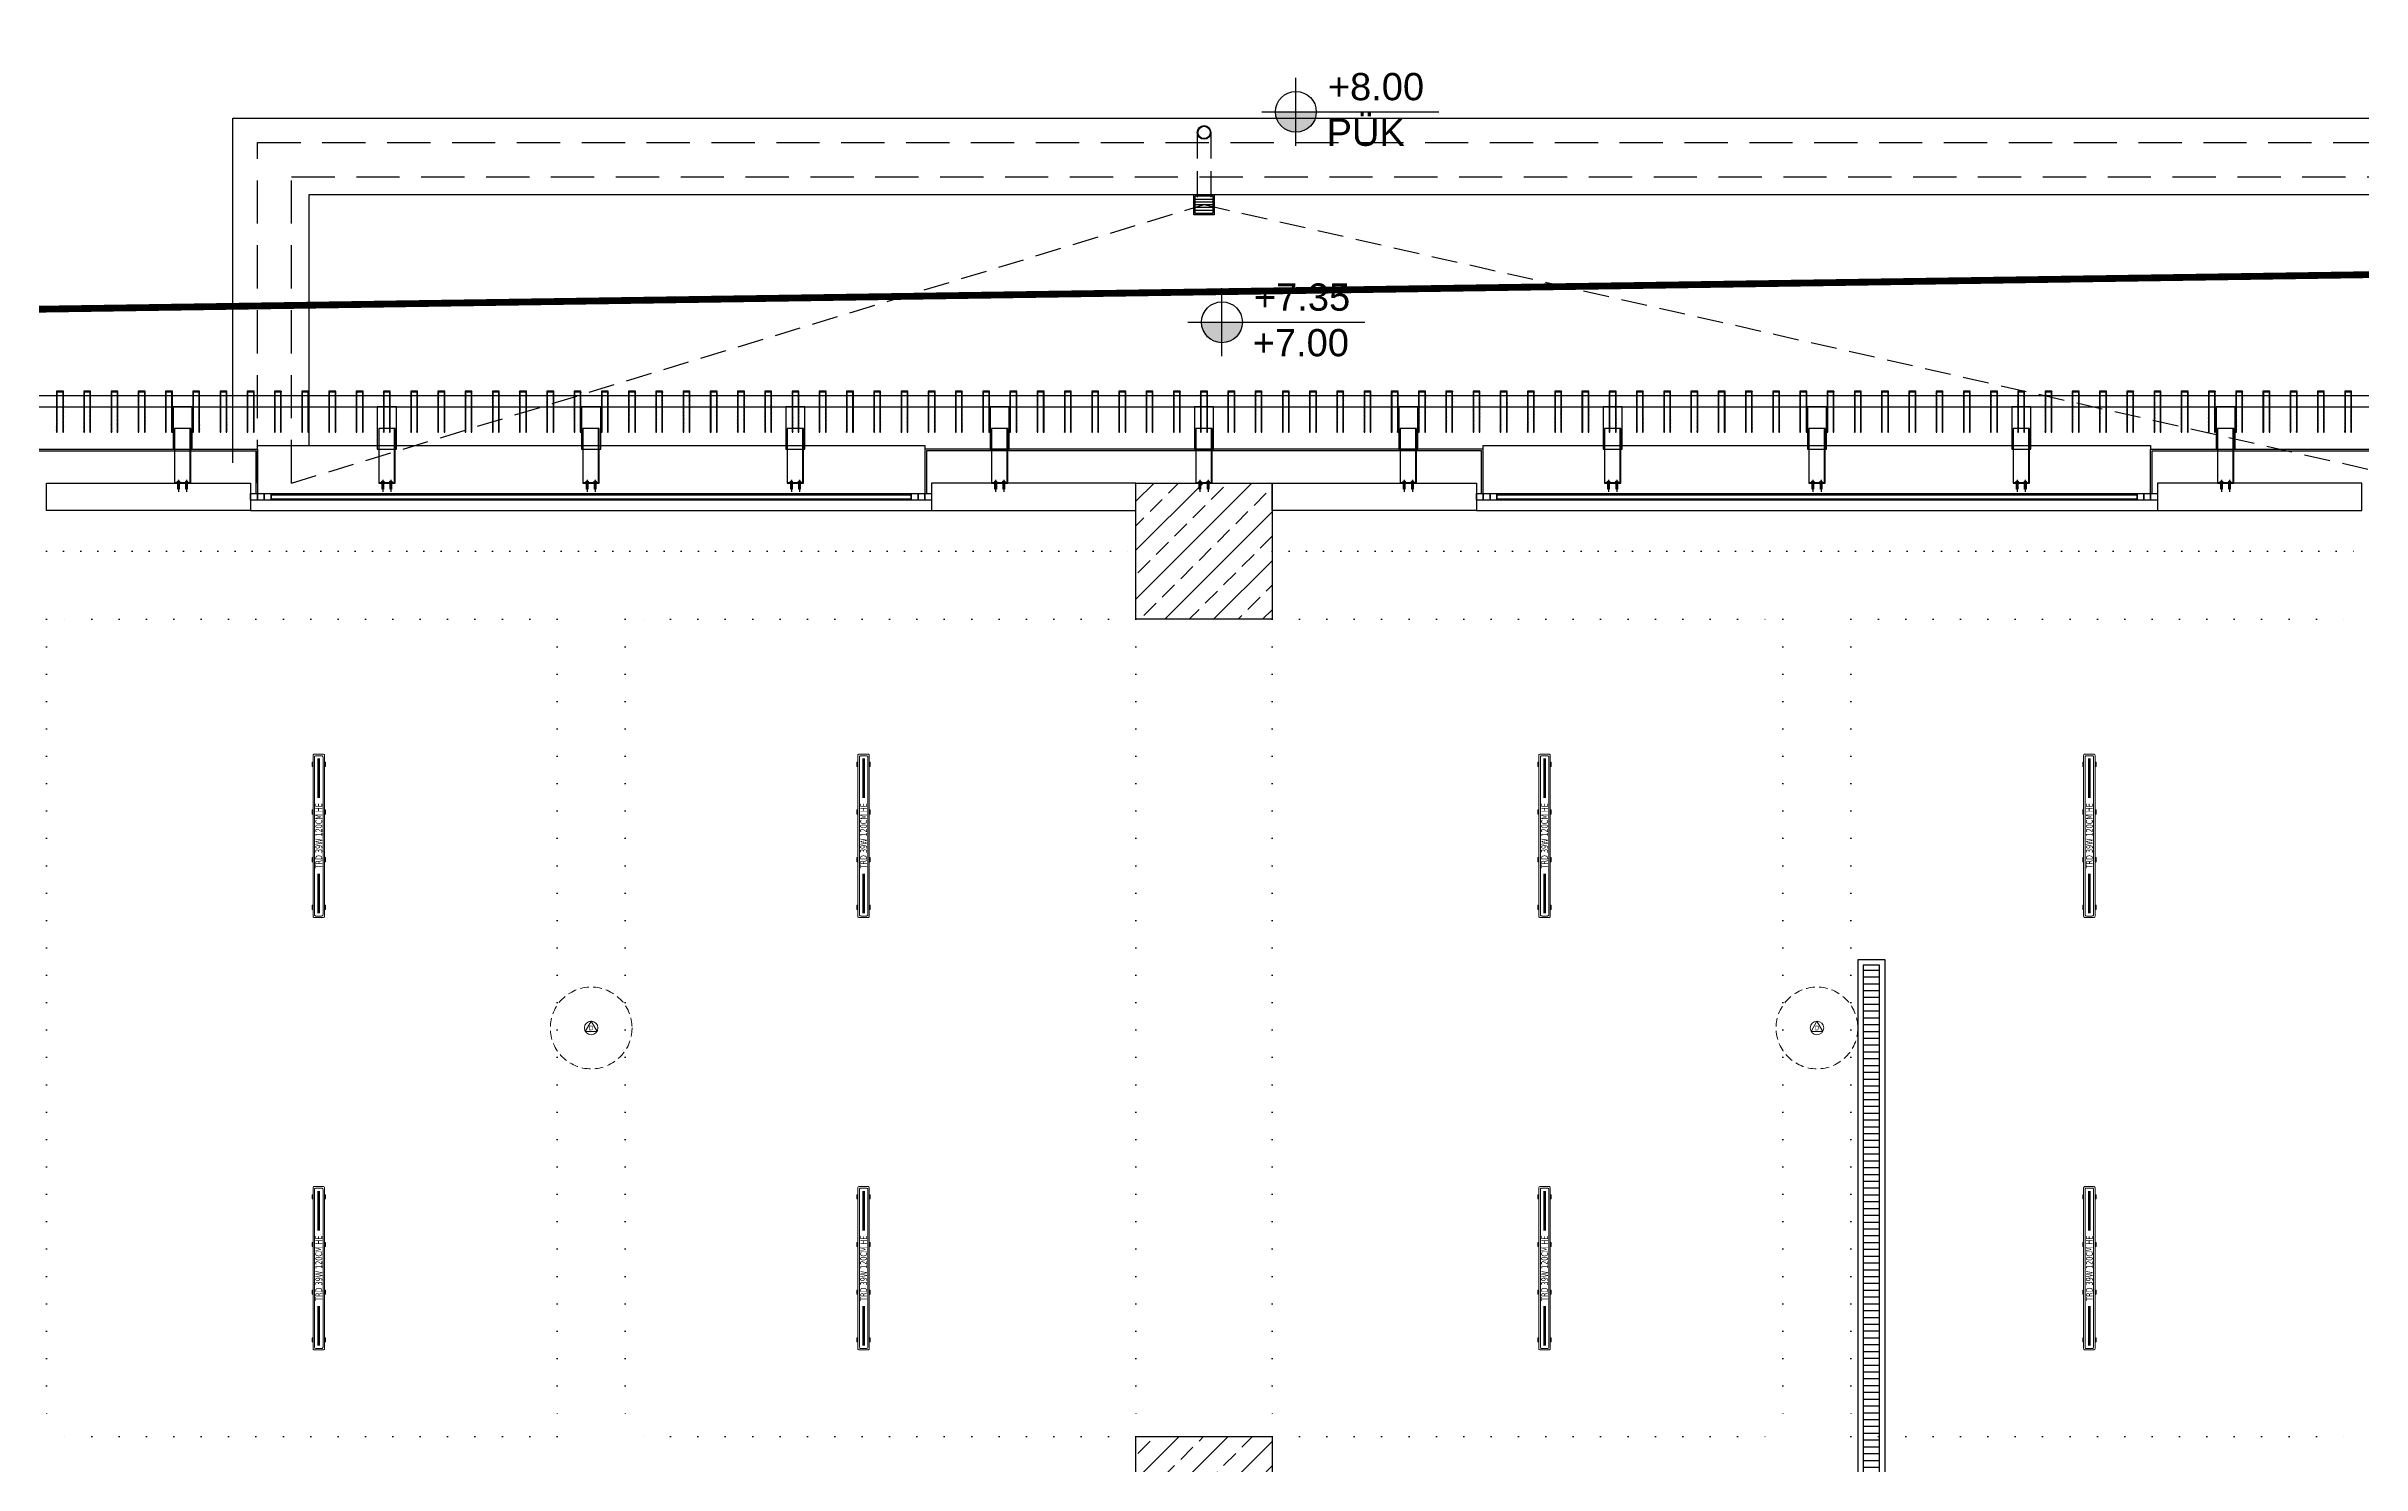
# Model space of a CAD drawing. Header units: centimetres. Extents: x 405564 to 502064, y 46284 to 60634.
# Drawn here: x 451350 to 453050, y 56112 to 57153 of the extents above; entities that cross this region are included whole.
import ezdxf
from ezdxf import colors
from ezdxf.entities.mleader import LeaderData, LeaderLine
from ezdxf.enums import TextEntityAlignment as Align
from ezdxf.math import Vec2, Vec3
from ezdxf.xclip import XClip

# ---------------------------------------------------------------- set-up
doc = ezdxf.new("R2010")
doc.units = ezdxf.units.CM
doc.header["$XCLIPFRAME"] = 0
for name, pattern in [('( Hidden )', [0.375, 0.25, -0.125]), ('ACAD_ISO07W100', [3, 0, -3]), ('BORDER', [1.75, 0.5, -0.25, 0.5, -0.25, 0, -0.25]), ('DASHDOT', [25.4, 12.7, -6.35, 0, -6.35]), ('DOT', [0.25, 0, -0.25]), ('HIDDEN', [9.525, 6.35, -3.175])]:
    doc.linetypes.add(name, pattern=pattern)
doc.layers.get('0').update_dxf_attribs({"color": 8, "lineweight": 9})
for name, color, linetype, lineweight in [('---___EB_draft00_parselsiniri', 8, 'BORDER', 9), ('0-KRCN-AYDINLATMA-130426', 8, 'Continuous', 9), ('0-KRCN-MİMARİ-220526', 8, 'Continuous', 9), ('OL_Ic', 8, 'Continuous', 9)]:
    doc.layers.add(name, color=color, linetype=linetype, lineweight=lineweight)
for name, color, linetype in [('AS_DOS_TERAS_UST', 8, 'ACAD_ISO07W100'), ('AS_DUV', 8, 'Continuous'), ('AS_DUV_CIMENTO ESASLI PANEL CEPHE KAPLAMASI', 8, 'Continuous'), ('AS_DUV_GAZBETON', 8, 'Continuous'), ('AS_GOR', 8, 'Continuous'), ('AS_KAPI_SAC', 8, 'Continuous'), ('AS_PRFL_CELIK', 8, 'Continuous'), ('AS_PYZ_BINA', 8, 'Continuous'), ('AS_SMB_KOT', 8, 'Continuous'), ('AS_TA_BETONARME', 5, 'Continuous'), ('AS_TA_HIDDEN', 8, 'HIDDEN'), ('AS_TA_TARAMA', 8, 'Continuous'), ('AS_TES_SUZGEC', 171, 'Continuous')]:
    doc.layers.add(name, color=color, linetype=linetype)
doc.styles.add('2', font='arial.ttf', dxfattribs={"width": 0.9, "height": 200})
doc.styles.add('_yazı-50', font='arial.ttf')
doc.styles.add('Normal_ITL', font='swissi.ttf')
doc.styles.add('TAHOMA', font='tahoma.ttf')
pattern_1 = [(225, (17560.68, -7819.299), (17.96051, -17.96051), []), (225, (17542.72, -7819.299), (17.96051, -17.96051), [12.7, -6.35])]

# ---------------------------------------------------------------- blocks, each defined once
blk = doc.blocks.new('KD')
at = {"layer": '0-KRCN-AYDINLATMA-130426'}
for p, q in [((0, 5), (-4.3, -2.5)), ((4.3, -2.5), (0, 5)), ((4.3, -2.5), (-4.3, -2.5))]:
    blk.add_line(p, q, dxfattribs=at)
at = {"layer": '0-KRCN-AYDINLATMA-130426', "linetype": 'HIDDEN'}
blk.add_circle((0, 0), 30, dxfattribs=at)
at = {"layer": '0-KRCN-AYDINLATMA-130426'}
blk.add_circle((0, 0), 5, dxfattribs=at)
at = {"layer": '0-KRCN-AYDINLATMA-130426', "style": '2'}
blk.add_text('D', height=3.36, dxfattribs=at).set_placement((0, 0), align=Align.MIDDLE_CENTER)
blk = doc.blocks.new('TRD 39W 120CM ELP')
at = {"layer": '0-KRCN-AYDINLATMA-130426'}
h = blk.add_hatch(color=256, dxfattribs=at)
h.dxf.hatch_style = 1
h.paths.add_polyline_path([(-54.3, 4.2), (-51.2, 4.2), (-51.2, 4.9), (-54.3, 4.9)])
h = blk.add_hatch(color=256, dxfattribs=at)
h.dxf.hatch_style = 1
h.paths.add_polyline_path([(-19.3, 4.2), (-16.2, 4.2), (-16.2, 4.9), (-19.3, 4.9)])
h = blk.add_hatch(color=256, dxfattribs=at)
h.dxf.hatch_style = 1
h.paths.add_polyline_path([(15.7, 4.2), (18.8, 4.2), (18.8, 4.9), (15.7, 4.9)])
h = blk.add_hatch(color=256, dxfattribs=at)
h.dxf.hatch_style = 1
h.paths.add_polyline_path([(50.7, 4.2), (53.8, 4.2), (53.8, 4.9), (50.7, 4.9)])
h = blk.add_hatch(color=256, dxfattribs=at)
h.dxf.hatch_style = 1
h.paths.add_polyline_path([(-54.3, -4.2), (-51.2, -4.2), (-51.2, -4.9), (-54.3, -4.9)])
h = blk.add_hatch(color=256, dxfattribs=at)
h.dxf.hatch_style = 1
h.paths.add_polyline_path([(-19.3, -4.2), (-16.2, -4.2), (-16.2, -4.9), (-19.3, -4.9)])
h = blk.add_hatch(color=256, dxfattribs=at)
h.dxf.hatch_style = 1
h.paths.add_polyline_path([(15.7, -4.2), (18.8, -4.2), (18.8, -4.9), (15.7, -4.9)])
h = blk.add_hatch(color=256, dxfattribs=at)
h.dxf.hatch_style = 1
h.paths.add_polyline_path([(50.7, -4.2), (53.8, -4.2), (53.8, -4.9), (50.7, -4.9)])
for points in [[(-59.2, 4.2), (58.8, 4.2, -0.414214), (59.8, 3.2), (59.8, -3.2, -0.414214), (58.8, -4.2), (-59.2, -4.2, -0.414214), (-60.2, -3.2), (-60.2, 3.2, -0.414214)], [(-58.1, 3.1), (57.6, 3.1, -0.414214), (58.6, 2.1), (58.6, -2.1, -0.414214), (57.6, -3.1), (-58.1, -3.1, -0.414214), (-59.1, -2.1), (-59.1, 2.1, -0.414214)]]:
    blk.add_lwpolyline(points, format="xyb", close=True, dxfattribs=at)
at = {"layer": '0-KRCN-AYDINLATMA-130426', "const_width": 2, "elevation": 1}
for points in [[(-57.1, 0), (-28, 0)], [(27.5, 0), (56.6, 0)]]:
    blk.add_lwpolyline(points, dxfattribs=at)
at = {"layer": '0-KRCN-AYDINLATMA-130426'}
for points in [[(-54.3, 4.2), (-51.2, 4.2), (-51.2, 4.9), (-54.3, 4.9)], [(-19.3, 4.2), (-16.2, 4.2), (-16.2, 4.9), (-19.3, 4.9)], [(15.7, 4.2), (18.8, 4.2), (18.8, 4.9), (15.7, 4.9)], [(50.7, 4.2), (53.8, 4.2), (53.8, 4.9), (50.7, 4.9)], [(-54.3, -4.2), (-51.2, -4.2), (-51.2, -4.9), (-54.3, -4.9)], [(-19.3, -4.2), (-16.2, -4.2), (-16.2, -4.9), (-19.3, -4.9)], [(15.7, -4.2), (18.8, -4.2), (18.8, -4.9), (15.7, -4.9)], [(50.7, -4.2), (53.8, -4.2), (53.8, -4.9), (50.7, -4.9)]]:
    blk.add_lwpolyline(points, close=True, dxfattribs=at)
at = {"layer": '0-KRCN-AYDINLATMA-130426', "ltscale": 60, "style": 'TAHOMA', "width": 0.8}
blk.add_text('TRD 39W 120CM HE', height=5, dxfattribs=at).set_placement((-0.2, 0), align=Align.MIDDLE_CENTER)
blk = doc.blocks.new('G$C27E741DA')
at = {"layer": '0-KRCN-AYDINLATMA-130426', "rotation": 90}
for p in [(13485.7, 9439.8), (13885.7, 9439.8), (14385.7, 9439.8), (14785.7, 9439.8), (13485.7, 9122.3), (13885.7, 9122.3), (14385.7, 9122.3), (14785.7, 9122.3)]:
    blk.add_blockref('TRD 39W 120CM ELP', p, dxfattribs=at)
at = {"layer": '0-KRCN-AYDINLATMA-130426'}
for p in [(13685.7, 9298.5), (14585.7, 9298.5)]:
    blk.add_blockref('KD', p, dxfattribs=at)
blk = doc.blocks.new('OPK-site-surrounding-R01')
at = {"layer": '---___EB_draft00_parselsiniri', "linetype": 'DASHDOT', "ltscale": 5, "const_width": 5, "flags": 128}
blk.add_lwpolyline([(-303.7, 52.5), (22545.3, 391.1), (23723.4, -711), (24047.6, -4450), (-299.9, -4450)], close=True, dxfattribs=at)
blk = doc.blocks.new('catı yagmur inis tip')
at = {"linetype": 'ByBlock'}
for radius in [5, 4.5]:
    blk.add_circle((0, 0), radius, dxfattribs=at)
blk = doc.blocks.new('catı suzgec tip')
for p, q in [((-6.5, 6.5), (6.5, 6.5)), ((-6.5, -6.5), (-6.5, 6.5)), ((-6.5, 4), (6.5, 4)), ((-6.5, 2), (6.5, 2)), ((-6.5, 0), (6.5, 0)), ((6.5, 6.5), (6.5, -6.5)), ((-6.5, -2), (6.5, -2)), ((-6.5, -4), (6.5, -4)), ((6.5, -6.5), (-6.5, -6.5))]:
    blk.add_line(p, q)
blk.add_lwpolyline([(-7.5, 7.5), (7.5, 7.5), (7.5, -7.5), (-7.5, -7.5)], close=True)
blk = doc.blocks.new('kot01')
at = {"layer": 'AS_SMB_KOT'}
h = blk.add_hatch(color=8, dxfattribs=at)
edge = h.paths.add_edge_path()
edge.add_arc((0, 0), 0.3, 180, 360)
edge.add_line((0.3, 0), (-0.3, 0))
for p, q in [((0, -0.5), (0, 0.5)), ((-0.5, 0), (2.1, 0))]:
    blk.add_line(p, q, dxfattribs=at)
blk.add_circle((0, 0), 0.3, dxfattribs=at)
at = {"layer": 'AS_SMB_KOT', "style": '_yazı-50'}
for tag, p in [('INCE', (0.434, 0.1)), ('KABA', (0.434, -0.5))]:
    blk.add_attdef(tag, p, '', height=0.4, dxfattribs=at)
blk = doc.blocks.new('MEKANIK TEKNIK HACIM IZGARA YERLESIMI 1.KAT')
h = blk.add_hatch()
h.set_pattern_fill('LINE', color=256, scale=40, angle=180, style=0)
h.set_pattern_definition([(180, (9442.8737, -1979.9714), (-2e-15, -5), [])])
h.paths.add_polyline_path([(9534, -1144.2), (9546, -1144.2), (9546, -354), (9534, -354)])
blk.add_lwpolyline([(9530, -350), (9530, -1150), (9550, -1150), (9550, -350), (9530, -350)])
blk.add_lwpolyline([(9534, -354), (9534, -1144.2), (9546, -1144.2), (9546, -354)], close=True)
blk = doc.blocks.new('celik dikey profil 8x14')
at = {"layer": 'AS_PRFL_CELIK', "transparency": 33554687}
h = blk.add_hatch(dxfattribs=at)
h.set_pattern_fill('STEEL', color=256, scale=0.1, angle=-90)
h.set_pattern_definition([(315, (-91390.32118, 487457.80356), (0.22450640303, 0.22450640303), []), (315, (-91390.16243, 487457.80356), (0.22450640303, 0.22450640303), [])])
h.paths.add_polyline_path([(2, -26.5), (2.5, -26.5), (2.5, 3.5), (-2.5, 3.5), (-2.5, -26.5), (-2, -26.5), (-2, 3), (2, 3)])
at = {"layer": 'AS_PRFL_CELIK'}
blk.add_lwpolyline([(2, -26.5), (2.5, -26.5), (2.5, 3.5), (-2.5, 3.5), (-2.5, -26.5), (-2, -26.5), (-2, 3), (2, 3)], close=True, dxfattribs=at)
blk = doc.blocks.new('celik yatay tasiyici')
at = {"layer": 'AS_PRFL_CELIK'}
blk.add_line((-6, 0.5), (6, 0.5), dxfattribs=at)
for points in [[(7, 56), (-7, 56), (-7, 25), (7, 25)], [(-6, 0), (6, 0), (6, 40), (-6, 40)], [(-2, 0.5), (-4, 0.5), (-4, 0.7), (-2, 0.7)], [(-2.3, 0.7), (-3.7, 0.7), (-3.7, 1.5), (-2.3, 1.5)], [(-2.5, 0.5), (-2.5, -4.5), (-3.5, -4.5), (-3.5, 0.5)], [(4, 0.5), (2, 0.5), (2, 0.7), (4, 0.7)], [(3.7, 0.7), (2.3, 0.7), (2.3, 1.5), (3.7, 1.5)], [(3.5, 0.5), (3.5, -4.5), (2.5, -4.5), (2.5, 0.5)]]:
    blk.add_lwpolyline(points, close=True, dxfattribs=at)
blk.add_lwpolyline([(5.5, 0.5), (5.5, 40)], dxfattribs=at)
at = {"layer": 'AS_PRFL_CELIK', "linetype": '( Hidden )'}
for points in [[(-3, 2.5), (-3, -6.5)], [(3, 2.5), (3, -6.5)]]:
    blk.add_lwpolyline(points, dxfattribs=at)
blk = doc.blocks.new('celik cephe sistem plan')
at = {"layer": 'AS_PRFL_CELIK'}
blk.add_lwpolyline([(-20, 64), (-20, 56), (3620, 56), (3620, 64)], close=True, dxfattribs=at)
for name, p in [('celik dikey profil 8x14', (60, 64)), ('celik dikey profil 8x14', (80, 64)), ('celik dikey profil 8x14', (100, 64)), ('celik dikey profil 8x14', (120, 64)), ('celik dikey profil 8x14', (140, 64)), ('celik yatay tasiyici', (150, 0)), ('celik dikey profil 8x14', (160, 64)), ('celik dikey profil 8x14', (180, 64)), ('celik dikey profil 8x14', (200, 64)), ('celik dikey profil 8x14', (220, 64)), ('celik dikey profil 8x14', (240, 64)), ('celik dikey profil 8x14', (260, 64)), ('celik dikey profil 8x14', (280, 64)), ('celik yatay tasiyici', (300, 0)), ('celik dikey profil 8x14', (300, 64)), ('celik dikey profil 8x14', (320, 64)), ('celik dikey profil 8x14', (340, 64)), ('celik dikey profil 8x14', (360, 64)), ('celik dikey profil 8x14', (380, 64)), ('celik dikey profil 8x14', (400, 64)), ('celik dikey profil 8x14', (420, 64)), ('celik dikey profil 8x14', (440, 64)), ('celik yatay tasiyici', (450, 0)), ('celik dikey profil 8x14', (460, 64)), ('celik dikey profil 8x14', (480, 64)), ('celik dikey profil 8x14', (500, 64)), ('celik dikey profil 8x14', (520, 64)), ('celik dikey profil 8x14', (540, 64)), ('celik dikey profil 8x14', (560, 64)), ('celik dikey profil 8x14', (580, 64)), ('celik yatay tasiyici', (600, 0)), ('celik dikey profil 8x14', (600, 64)), ('celik dikey profil 8x14', (620, 64)), ('celik dikey profil 8x14', (640, 64)), ('celik dikey profil 8x14', (660, 64)), ('celik dikey profil 8x14', (680, 64)), ('celik dikey profil 8x14', (700, 64)), ('celik dikey profil 8x14', (720, 64)), ('celik dikey profil 8x14', (740, 64)), ('celik yatay tasiyici', (750, 0)), ('celik dikey profil 8x14', (760, 64)), ('celik dikey profil 8x14', (780, 64)), ('celik dikey profil 8x14', (800, 64)), ('celik dikey profil 8x14', (820, 64)), ('celik dikey profil 8x14', (840, 64)), ('celik dikey profil 8x14', (860, 64)), ('celik dikey profil 8x14', (880, 64)), ('celik yatay tasiyici', (900, 0)), ('celik dikey profil 8x14', (900, 64)), ('celik dikey profil 8x14', (920, 64)), ('celik dikey profil 8x14', (940, 64)), ('celik dikey profil 8x14', (960, 64)), ('celik dikey profil 8x14', (980, 64)), ('celik dikey profil 8x14', (1000, 64)), ('celik dikey profil 8x14', (1020, 64)), ('celik dikey profil 8x14', (1040, 64)), ('celik yatay tasiyici', (1050, 0)), ('celik dikey profil 8x14', (1060, 64)), ('celik dikey profil 8x14', (1080, 64)), ('celik dikey profil 8x14', (1100, 64)), ('celik dikey profil 8x14', (1120, 64)), ('celik dikey profil 8x14', (1140, 64)), ('celik dikey profil 8x14', (1160, 64)), ('celik dikey profil 8x14', (1180, 64)), ('celik yatay tasiyici', (1200, 0)), ('celik dikey profil 8x14', (1200, 64)), ('celik dikey profil 8x14', (1220, 64)), ('celik dikey profil 8x14', (1240, 64)), ('celik dikey profil 8x14', (1260, 64)), ('celik dikey profil 8x14', (1280, 64)), ('celik dikey profil 8x14', (1300, 64)), ('celik dikey profil 8x14', (1320, 64)), ('celik dikey profil 8x14', (1340, 64)), ('celik yatay tasiyici', (1350, 0)), ('celik dikey profil 8x14', (1360, 64)), ('celik dikey profil 8x14', (1380, 64)), ('celik dikey profil 8x14', (1400, 64)), ('celik dikey profil 8x14', (1420, 64)), ('celik dikey profil 8x14', (1440, 64)), ('celik dikey profil 8x14', (1460, 64)), ('celik dikey profil 8x14', (1480, 64)), ('celik yatay tasiyici', (1500, 0)), ('celik dikey profil 8x14', (1500, 64)), ('celik dikey profil 8x14', (1520, 64)), ('celik dikey profil 8x14', (1540, 64)), ('celik dikey profil 8x14', (1560, 64)), ('celik dikey profil 8x14', (1580, 64)), ('celik dikey profil 8x14', (1600, 64)), ('celik dikey profil 8x14', (1620, 64)), ('celik dikey profil 8x14', (1640, 64)), ('celik yatay tasiyici', (1650, 0)), ('celik dikey profil 8x14', (1660, 64)), ('celik dikey profil 8x14', (1680, 64)), ('celik dikey profil 8x14', (1700, 64)), ('celik dikey profil 8x14', (1720, 64)), ('celik dikey profil 8x14', (1740, 64))]:
    blk.add_blockref(name, p, dxfattribs=at)
blk = doc.blocks.new('menfez 500x90')
for p, q in [((15, 1.5), (485, 1.5)), ((15, -1.5), (485, -1.5))]:
    blk.add_line(p, q)
for points in [[(5, 35), (5, 37.5), (495, 37.5), (495, 35)], [(0, -10), (500, -10)]]:
    blk.add_lwpolyline(points)
for points in [[(5, 2.5), (5, -2.5), (0, -2.5), (0, 2.5)], [(10, 2.5), (10, -2.5), (5, -2.5), (5, 2.5)], [(15, 2.5), (15, -2.5), (10, -2.5), (10, 2.5)], [(485, 2.5), (485, -2.5), (15, -2.5), (15, 2.5)], [(490, 2.5), (490, -2.5), (485, -2.5), (485, 2.5)], [(495, 2.5), (495, -2.5), (490, -2.5), (490, 2.5)], [(500, 2.5), (500, -2.5), (495, -2.5), (495, 2.5)]]:
    blk.add_lwpolyline(points, close=True)
blk = doc.blocks.new('A$Ca63a641c')
at = {"layer": 'AS_PYZ_BINA'}
ml = blk.add_multileader_mtext('Standard', dxfattribs=at)
ml.set_content('EST boyalı panel çit ve panel çit kapı (AS 51.101)', color=256, style='Normal_ITL')
ml.set_leader_properties()
ml.build(insert=Vec2(0, 0))
ml.multileader.update_dxf_attribs({"dogleg_length": 0.379, "arrow_head_size": 17, "scale": 75})
ctx = ml.context
ctx.base_point, ctx.scale, ctx.char_height, ctx.arrow_head_size, ctx.landing_gap_size, ctx.plane_origin = Vec3(140.5, 464.3), 75, 20, 17, 14.2, Vec3(92.5, 620.1)
notes = []
notes.append((ctx, [(0, (1, 1, 0), (112.1, 464.3), (1, 0), 28.4, [(0, [(68.5, 410)], 0, [])])]))
ctx.mtext.insert, ctx.mtext.width, ctx.mtext.flow_direction = Vec3(154.7, 477.5), 604.563, 5
for ctx, leaders in notes:
    for number, flags, end, landing, length, lines in leaders:
        leader = LeaderData()
        leader.index, (leader.has_last_leader_line, leader.has_dogleg_vector, leader.attachment_direction) = number, flags
        leader.last_leader_point, leader.dogleg_vector, leader.dogleg_length = Vec3(end), Vec3(landing), length
        for number, points, colour, breaks in lines:
            line = LeaderLine()
            line.index, line.vertices, line.color, line.breaks = number, Vec3.list(points), colors.encode_raw_color(colour), breaks
            leader.lines.append(line)
        ctx.leaders.append(leader)
blk = doc.blocks.new('A$C85dec720')
at = {"layer": 'OL_Ic'}
blk.add_blockref('A$Ca63a641c', (5315.08, 5344.25, 28.4), dxfattribs=at)
blk = doc.blocks.new('A$C6A10300A')
at = {"layer": 'AS_TA_TARAMA'}
h = blk.add_hatch(dxfattribs=at)
h.set_pattern_fill('ANSI33', color=256, scale=4, angle=180)
h.set_pattern_definition(pattern_1)
h.paths.add_polyline_path([(14085.68, -3801.45), (14185.68, -3801.45), (14185.68, -3901.45), (14085.68, -3901.45)])
h = blk.add_hatch(dxfattribs=at)
h.set_pattern_fill('ANSI33', color=256, scale=4, angle=180)
h.set_pattern_definition(pattern_1)
h.paths.add_polyline_path([(14085.68, -4501.45), (14185.68, -4501.45), (14185.68, -4601.45), (14085.68, -4601.45)])
at = {"layer": 'AS_DOS_TERAS_UST', "linetype": 'DOT', "ltscale": 80}
for p, q in [((13285.68, -3901.45), (13285.68, -4501.45)), ((13660.68, -3901.45), (13285.68, -3901.45)), ((13660.68, -3901.45), (13660.68, -4501.45)), ((13710.68, -3901.45), (13710.68, -4501.45)), ((14085.68, -3901.45), (13710.68, -3901.45)), ((14085.68, -3901.45), (14085.68, -4501.45)), ((14185.68, -3901.45), (14560.68, -3901.45)), ((14185.68, -3901.45), (14185.68, -4501.45)), ((14560.68, -3901.45), (14560.68, -4501.45)), ((14610.68, -3901.45), (14610.68, -4501.45)), ((14610.68, -3901.45), (14985.68, -3901.45)), ((13660.68, -4501.45), (13285.68, -4501.45)), ((14085.68, -4501.45), (13710.68, -4501.45)), ((14185.68, -4501.45), (14560.68, -4501.45)), ((14610.68, -4501.45), (14985.68, -4501.45))]:
    blk.add_line(p, q, dxfattribs=at)
at = {"layer": 'AS_DOS_TERAS_UST', "linetype": 'DOT', "ltscale": 50}
for points in [[(13285.68, -3851.45), (14085.68, -3851.45)], [(14185.68, -3851.45), (14985.68, -3851.45)]]:
    blk.add_lwpolyline(points, dxfattribs=at)
at = {"layer": 'AS_DUV_CIMENTO ESASLI PANEL CEPHE KAPLAMASI'}
for points in [[(14830.68, -3808.95), (14830.68, -3776.45), (18460.68, -3776.45), (18460.68, -3676.45), (19000.68, -3676.45), (19000.68, -4089.45)], [(14831.93, -3808.95), (14831.93, -3777.7), (18461.93, -3777.7), (18461.93, -3677.7), (18999.43, -3677.7), (18999.43, -4089.45)], [(13310.68, -7608.45), (13310.68, -8826.45), (13160.68, -8826.45), (13160.68, -8576.45), (5160.68, -8576.45), (5160.68, -8826.45), (5060.68, -8826.45), (5060.68, -6076.45), (5360.68, -6076.45), (5360.68, -5626.45), (4960.68, -5626.45), (4960.68, -5146.45), (5060.68, -5146.45), (5060.68, -3776.45), (13440.68, -3776.45), (13440.68, -3808.95)], [(13309.43, -7608.45), (13309.43, -8825.2), (13161.93, -8825.2), (13161.93, -8575.2), (5159.43, -8575.2), (5159.43, -8825.2), (5061.93, -8825.2), (5061.93, -6077.7), (5361.93, -6077.7), (5361.93, -5625.2), (4961.93, -5625.2), (4961.93, -5147.7), (5061.93, -5147.7), (5061.93, -3777.7), (13439.43, -3777.7), (13439.43, -3808.95)], [(14340.68, -3808.95), (14340.68, -3776.45), (13930.68, -3776.45), (13930.68, -3808.95)], [(14339.43, -3808.95), (14339.43, -3777.7), (13931.93, -3777.7), (13931.93, -3808.95)]]:
    blk.add_lwpolyline(points, dxfattribs=at)
at = {"layer": 'AS_DUV_GAZBETON'}
for points in [[(13285.68, -3801.45), (13435.68, -3801.45), (13435.68, -3821.45), (13285.68, -3821.45)], [(14085.68, -3801.45), (13935.68, -3801.45), (13935.68, -3821.45), (14085.68, -3821.45)], [(14185.68, -3801.45), (14335.68, -3801.45), (14335.68, -3821.45), (14185.68, -3821.45)], [(14985.68, -3801.45), (14835.68, -3801.45), (14835.68, -3821.45), (14985.68, -3821.45)]]:
    blk.add_lwpolyline(points, close=True, dxfattribs=at)
at = {"layer": 'AS_GOR'}
for points in [[(13422.68, -3786.45), (13422.68, -3533.45), (16903.68, -3533.45), (16903.68, -3786.45)], [(13478.68, -3773.95), (13478.68, -3589.45), (16847.68, -3589.45), (16847.68, -3786.45)]]:
    blk.add_lwpolyline(points, dxfattribs=at)
at = {"layer": 'AS_TA_BETONARME'}
for points in [[(14085.68, -3801.45), (14185.68, -3801.45), (14185.68, -3901.45), (14085.68, -3901.45)], [(14085.68, -4501.45), (14185.68, -4501.45), (14185.68, -4601.45), (14085.68, -4601.45)]]:
    blk.add_lwpolyline(points, close=True, dxfattribs=at)
at = {"layer": 'AS_TA_HIDDEN', "linetype": 'HIDDEN', "ltscale": 5}
for points in [[(13440.68, -3801.45), (13440.68, -3551.45), (16885.68, -3551.45), (16885.68, -3801.45)], [(13465.68, -3801.45), (13465.68, -3576.45), (16860.68, -3576.45), (16860.68, -3801.45)]]:
    blk.add_lwpolyline(points, dxfattribs=at)
at = {"layer": 'AS_TES_SUZGEC', "linetype": 'HIDDEN', "ltscale": 3}
for points in [[(14130.68, -3543.95), (14130.68, -3596.95)], [(14140.68, -3543.95), (14140.68, -3596.95)], [(13465.68, -3801.45), (14135.68, -3596.95), (15035.68, -3801.45)]]:
    blk.add_lwpolyline(points, dxfattribs=at)
at = {"layer": 'AS_DUV'}
ref = blk.add_blockref('A$C85dec720', (28900.96, -17748.98), dxfattribs=dict(at, rotation=105.0255580063709))
XClip(ref).set_block_clipping_path([(6220.3367769278, 6783.7313721173), (4126.4071464743, -1017.0000000052), (7354.8298234051, -1883.5969356479), (9448.7594538586, 5917.1344364745)])
at = {"layer": 'AS_KAPI_SAC'}
for p in [(13435.68, -3811.45), (14335.68, -3811.45)]:
    blk.add_blockref('menfez 500x90', p, dxfattribs=at)
at = {"layer": 'AS_PRFL_CELIK'}
blk.add_blockref('celik cephe sistem plan', (13235.68, -3801.45), dxfattribs=at)
at = {"layer": 'AS_SMB_KOT'}
ref = blk.add_blockref('kot01', (14203.12, -3528.84), dxfattribs=dict(at, xscale=50, yscale=50, zscale=50))
ref.add_attrib('INCE', '+8.00', dxfattribs={"layer": '0', "color": 1, "height": 20, "style": '_yazı-50'}).set_placement((14226.57, -3526.34), align=Align.BOTTOM_LEFT)
ref.add_attrib('KABA', 'PÜK', (14225.66, -3553.84), dxfattribs={"layer": '0', "height": 20, "style": '_yazı-50'})
ref = blk.add_blockref('kot01', (14148.85, -3683.33), dxfattribs=dict(at, xscale=50, yscale=50, zscale=50))
ref.add_attrib('INCE', '+7.35', dxfattribs={"layer": '0', "color": 1, "height": 20, "style": '_yazı-50'}).set_placement((14172.3, -3680.83), align=Align.BOTTOM_LEFT)
ref.add_attrib('KABA', '+7.00', (14171.39, -3708.33), dxfattribs={"layer": '0', "height": 20, "style": '_yazı-50'})
at = {"layer": 'AS_TES_SUZGEC'}
for name, p in [('catı yagmur inis tip', (14135.68, -3543.95)), ('catı suzgec tip', (14135.68, -3596.95)), ('MEKANIK TEKNIK HACIM IZGARA YERLESIMI 1.KAT', (5085.68, -3801.45))]:
    blk.add_blockref(name, p, dxfattribs=at)
ref = blk.add_blockref('OPK-site-surrounding-R01', (5135.68, -3851.45))
XClip(ref).set_block_clipping_path([(-5135.679684336, -9648.5463532069), (26364.320315664, 3851.4536467931)])

msp = doc.modelspace()

# ---------------------------------------------------------------- block references
at = {"layer": '0-KRCN-AYDINLATMA-130426'}
msp.add_blockref('G$C27E741DA', (438064.1, 47134), dxfattribs=at)

# ---------------------------------------------------------------- next in the draw order: block references
at = {"layer": '0-KRCN-MİMARİ-220526'}
msp.add_blockref('A$C6A10300A', (438064.1, 60634), dxfattribs=at)

doc.saveas('drawing.dxf')
